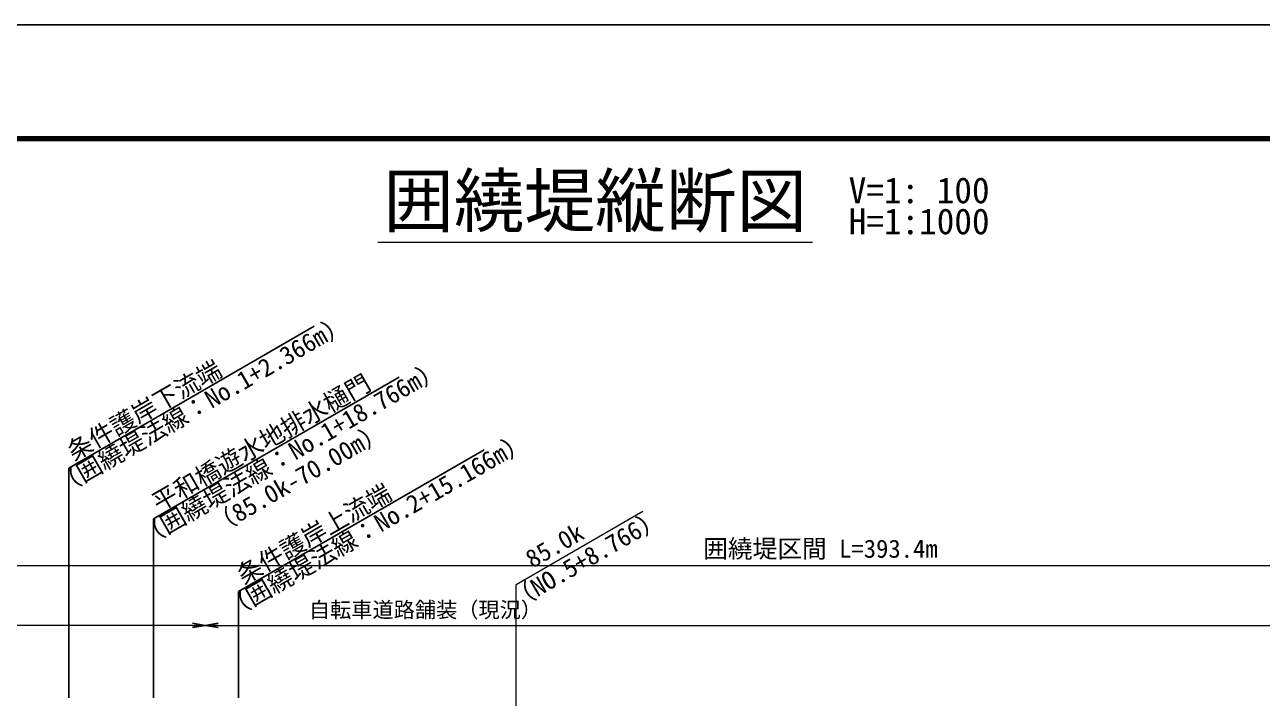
# Model space of a CAD drawing. Header units: millimetres. Extents: x -240000 to 841000, y 0 to 594000.
# Drawn here: x 310319 to 549353, y 463821 to 594000 of the extents above; entities that cross this region are included whole.
import ezdxf
from ezdxf.enums import TextEntityAlignment as Align

# ---------------------------------------------------------------- set-up
doc = ezdxf.new("R2010")
doc.units = ezdxf.units.MM
doc.header["$LTSCALE"] = 1000
doc.header["$PDSIZE"] = 300
doc.layers.get('Defpoints').update_dxf_attribs({"color": 151})
for name, color, linetype, lineweight in [('D-STR-HTXT', 7, 'Continuous', 13), ('D-TTL', 2, 'Continuous', 140), ('D-TTL-LINE', 7, 'Continuous', 13), ('D-TTL-TXT', 7, 'Continuous', 13)]:
    doc.layers.add(name, color=color, linetype=linetype, lineweight=lineweight)
doc.layers.add('D-WORK', color=11, linetype='Continuous', lineweight=13, plot=False)
doc.styles.add('MS ゴシック', font='MS Gothic.ttf')
doc.styles.add('ＭＳ ゴシック', font='MS Gothic.ttf')
doc.dimstyles.new('3.5-1000-mm', dxfattribs={"dimscale": 1000, "dimtxt": 3.5, "dimasz": 2.5, "dimexe": 1, "dimexo": 2, "dimgap": 1, "dimtad": 1, "dimdec": 0, "dimzin": 1, "dimdsep": 46, "dimtxsty": 'MS ゴシック', "dimblk": 'OPEN', "dimcen": 2.5, "dimclrd": 256, "dimclre": 256, "dimclrt": 256, "dimadec": 3, "dimazin": 0, "dimtfac": 1, "dimtdec": 0, "dimtmove": 2, "dimatfit": 0, "dimldrblk": 'OPEN', "dimfxl": 1, "dimlwd": -1, "dimlwe": -1, "dimarcsym": 0})

# ---------------------------------------------------------------- blocks, each defined once
blk = doc.blocks.new('_Open')
at = {"color": 0, "linetype": 'ByBlock', "lineweight": -2}
for p, q in [((-1, 0.167), (0, 0)), ((-1, -0.167), (0, 0)), ((0, 0), (-1, 0))]:
    blk.add_line(p, q, dxfattribs=at)
blk = doc.blocks.new('*D3')
at = {"layer": 'D-WORK', "transparency": 16777216}
for p, q in [((267290, 420532), (267290, 490465)), ((660742, 430465), (660742, 490465)), ((269790, 489465), (658242, 489465))]:
    blk.add_line(p, q, dxfattribs=at)
at = {"layer": 'Defpoints', "color": 0, "transparency": 16777216}
for p in [(660742, 489465), (660742, 428465), (267290, 418532)]:
    blk.add_point(p, dxfattribs=at)
at = {"layer": 'D-WORK', "transparency": 16777216, "xscale": 2500, "yscale": 2500, "zscale": 2500, "rotation": 180}
blk.add_blockref('_Open', (267290, 489465), dxfattribs=at)
at = {"layer": 'D-WORK', "transparency": 16777216, "xscale": 2500, "yscale": 2500, "zscale": 2500}
blk.add_blockref('_Open', (660742, 489465), dxfattribs=at)
at = {"layer": 'D-WORK', "transparency": 16777216, "insert": (464016, 492535), "char_height": 3500, "attachment_point": 5, "style": 'MS ゴシック'}
blk.add_mtext('囲繞堤区間 L=393.4m', dxfattribs=at)

msp = doc.modelspace()

# ---------------------------------------------------------------- linework, layer by layer
at = {"layer": 'D-STR-HTXT', "color": 7, "linetype": 'Continuous', "lineweight": 25}
for p, q in [((318812.4, 508323.7), (366245.6, 535709.3)), ((335212.4, 498487.6), (382645.6, 525873.2)), ((351612.4, 484451.9), (399045.6, 511837.5)), ((318812.4, 463921.9), (318812.4, 508323.7)), ((335212.4, 463921.9), (335212.4, 498487.6)), ((351612.4, 463921.9), (351612.4, 484451.9))]:
    msp.add_line(p, q, dxfattribs=at)
at = {"layer": 'D-STR-HTXT'}
for p, q in [((405212.4, 485827), (429690.2, 499959.2)), ((405212.4, 339464.9), (405212.4, 485827))]:
    msp.add_line(p, q, dxfattribs=at)
at = {"layer": 'D-TTL'}
msp.add_line((20500, 572000), (820500, 572000), dxfattribs=at)
at = {"layer": 'D-TTL-LINE'}
msp.add_line((378500, 552000), (462500, 552000), dxfattribs=at)
at = {"layer": 'Defpoints', "color": 1}
msp.add_line((0, 594000), (841000, 594000), dxfattribs=at)

# ---------------------------------------------------------------- texts
at = {"layer": 'D-STR-HTXT', "color": 7, "style": 'ＭＳ ゴシック'}
for s, p in [('（囲繞堤法線：No.1+2.366m）', (345357.7, 519133.7)), ('（囲繞堤法線：No.1+18.766m）', (362549.3, 509754.6)), ('（85.0k-70.00m）', (363950.5, 504853.4)), ('（囲繞堤法線：No.2+15.166m）', (379101.5, 495806.8))]:
    msp.add_text(s, height=3500, rotation=30, dxfattribs=at).set_placement(p, align=Align.CENTER)
for s, p in [('条件護岸下流端', (319792.8, 509625.6)), ('平和橋遊水地排水樋門\u3000', (336192.8, 499789.5)), ('条件護岸上流端', (352592.8, 485753.8))]:
    msp.add_text(s, height=3500, rotation=30, dxfattribs=at).set_placement(p)
msp.add_text('（NO.5+8.766）', height=3500, rotation=30, dxfattribs=at).set_placement((417894.5, 492320.4), align=Align.TOP_CENTER)
msp.add_text('85.0k', height=3500, rotation=30, dxfattribs=at).set_placement((414043.9, 490925.9), align=Align.BOTTOM_CENTER)
at = {"layer": 'D-TTL-TXT'}
for s, height, style, p in [('囲繞堤縦断図', 10000, 'MS ゴシック', (420500, 552000)), ('V=1: 100', 5000, 'ＭＳ ゴシック', (483074, 558000)), ('H=1:1000', 5000, 'ＭＳ ゴシック', (483074, 552000))]:
    msp.add_text(s, height=height, dxfattribs=dict(at, style=style)).set_placement(p, align=Align.BOTTOM_CENTER)
at = {"layer": 'D-WORK', "style": 'ＭＳ ゴシック'}
msp.add_text('自転車道路舗装（現況）', height=3000, dxfattribs=at).set_placement((365216.1, 478525.4), align=Align.BOTTOM_LEFT)

# ---------------------------------------------------------------- dimensions: what is measured, and where the dimension line sits
at = {"layer": 'D-WORK'}
dim = msp.add_linear_dim(base=(660741.7, 489464.9), p1=(267290.4, 418531.9), p2=(660741.7, 428464.9), text='囲繞堤区間 L=393.4m', dimstyle='3.5-1000-mm', dxfattribs=at)
dim.commit()
dim.dimension.update_dxf_attribs({"geometry": '*D3', "text_midpoint": (464016.1, 492534.7)})

# ---------------------------------------------------------------- leaders
at = {"layer": 'D-WORK', "color": 1}
msp.add_leader([(345197.4, 477899.4), (156188.5, 477899.4)], dimstyle='3.5-1000-mm', override={"dimgap": 1, "dimtad": 1}, dxfattribs=at)
at = {"layer": 'D-WORK'}
msp.add_leader([(345197.4, 477899.4), (667791.7, 477899.4)], dimstyle='3.5-1000-mm', override={"dimgap": 1, "dimtad": 1}, dxfattribs=at)

doc.saveas('drawing.dxf')
